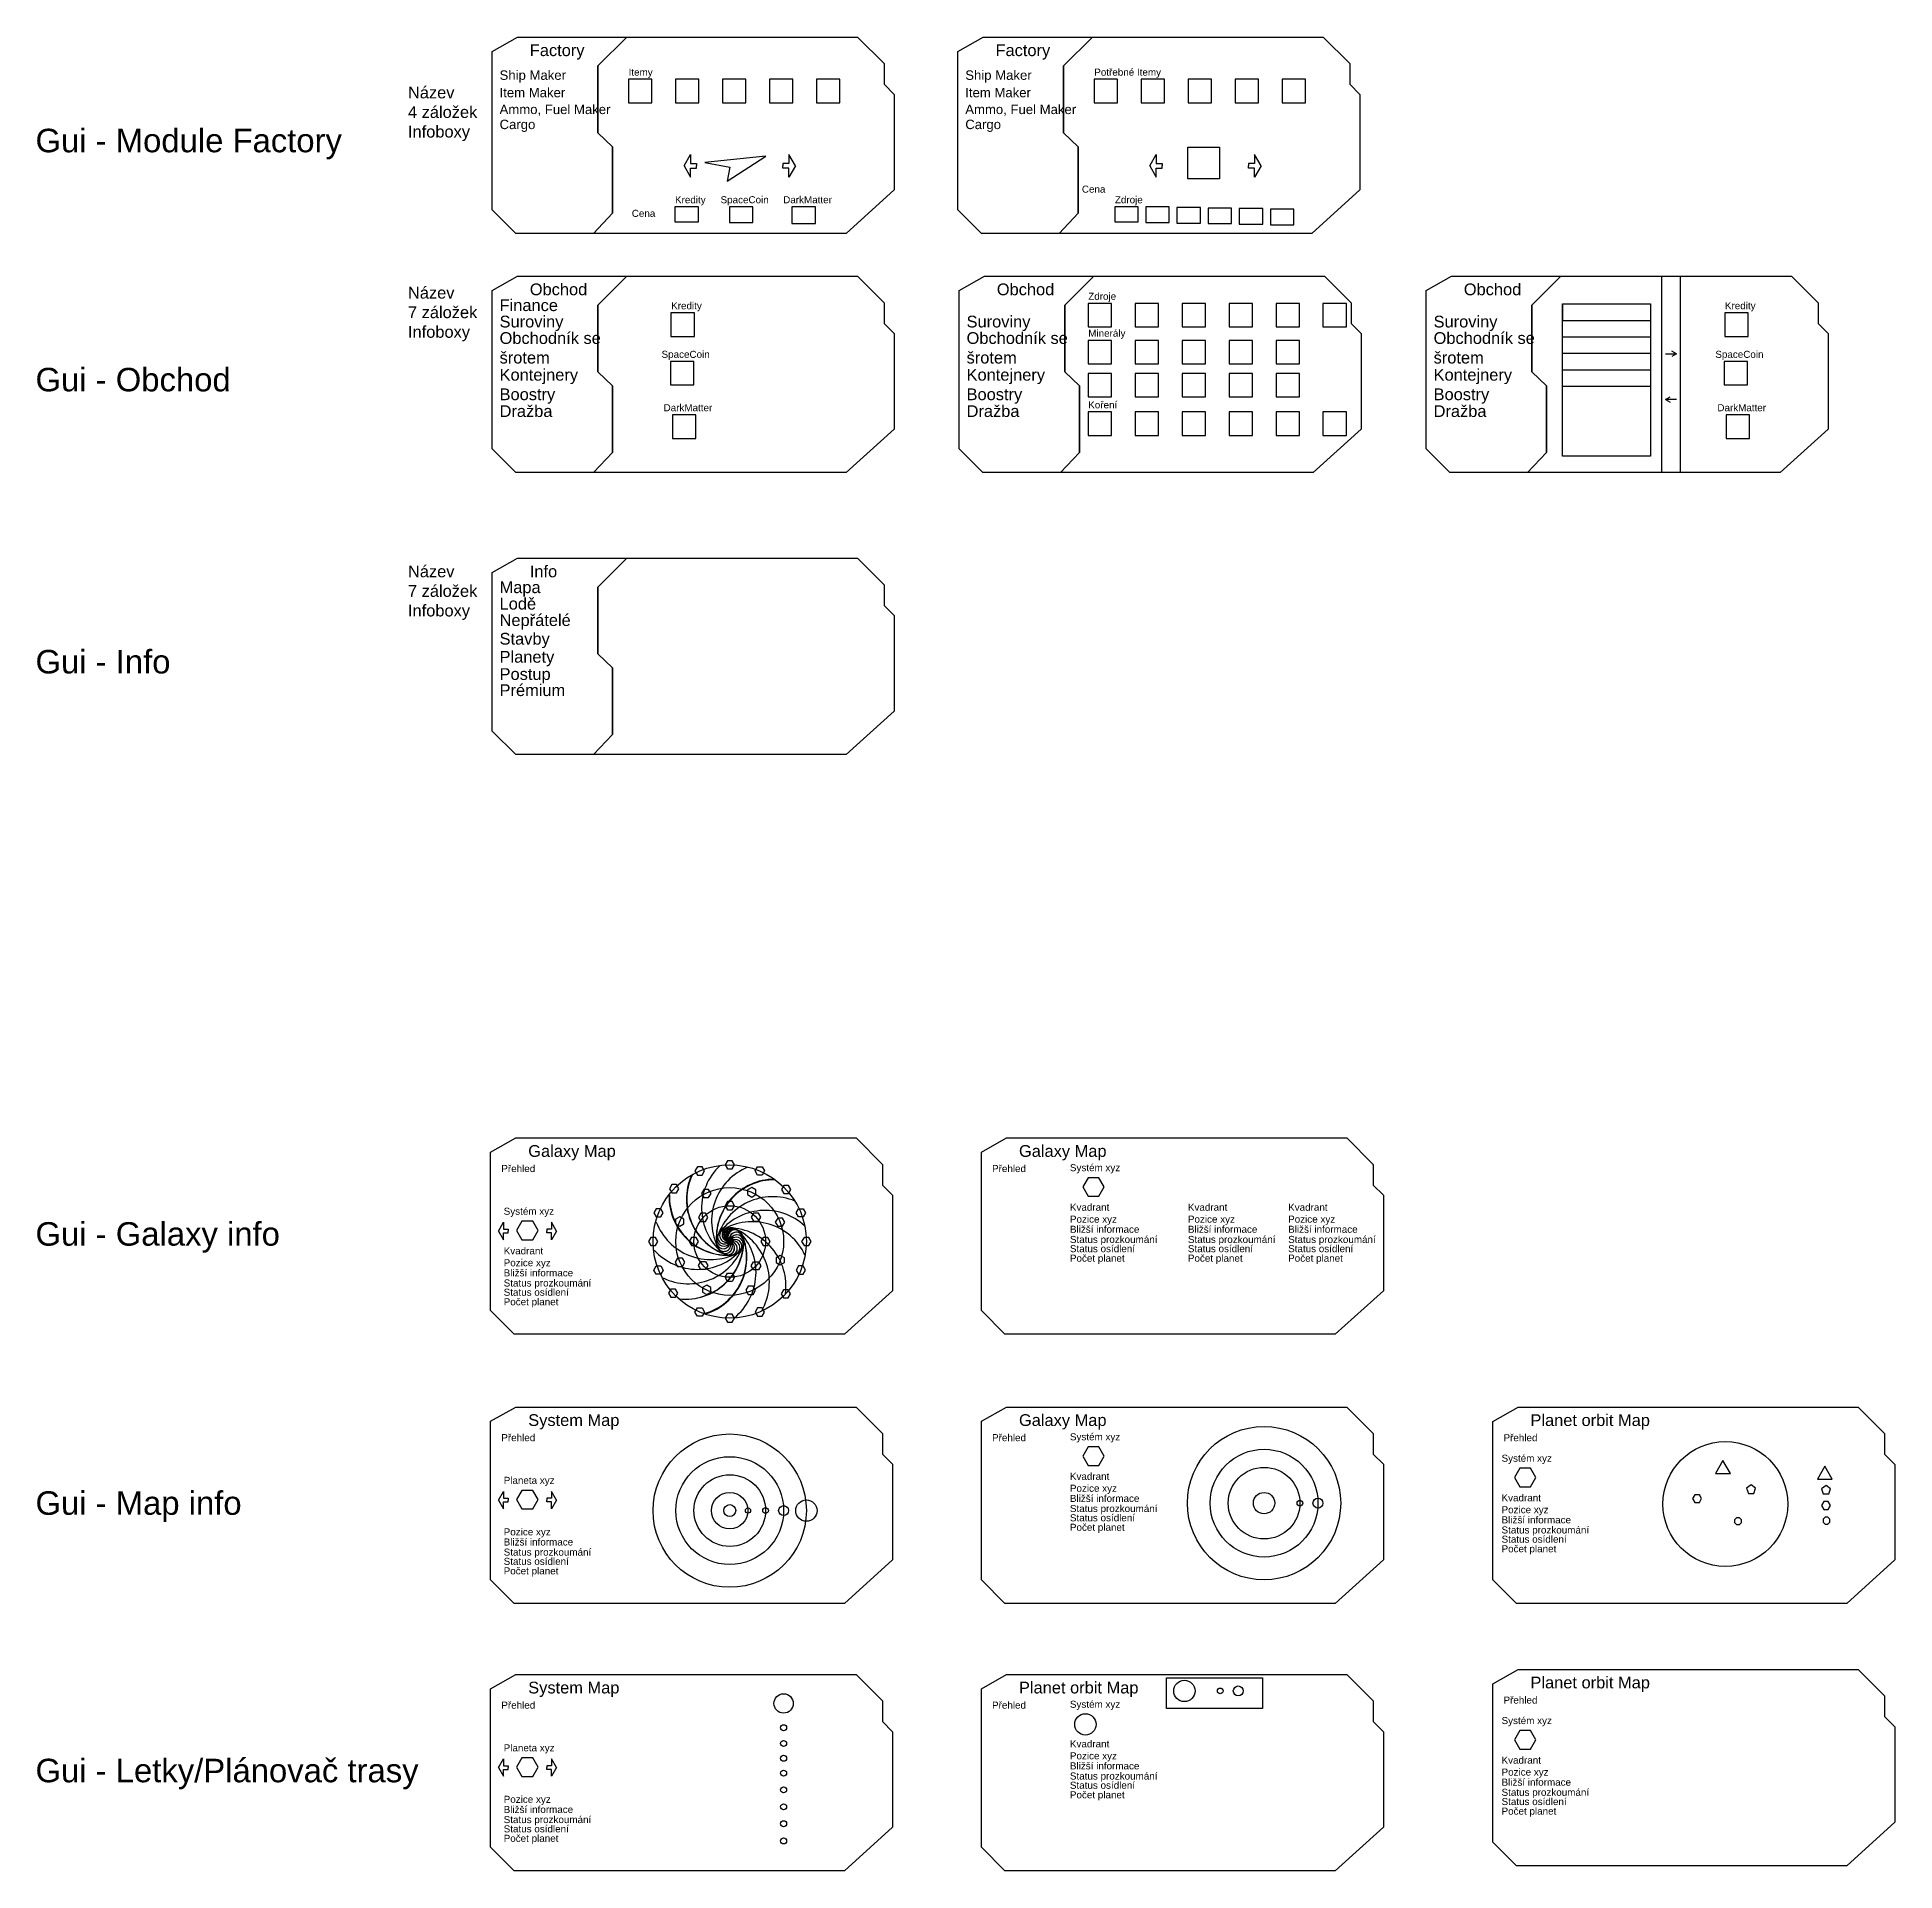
# Model space of a CAD drawing. Header units: millimetres. Extents: x 33057 to 249580, y -15894 to 47997.
# Drawn here: x 47941 to 55848, y -15894 to -8089 of the extents above; entities that cross this region are included whole.
import ezdxf

# ---------------------------------------------------------------- set-up
doc = ezdxf.new("R2010")
doc.units = ezdxf.units.MM
doc.layers.add('Obrys', color=253, linetype='Continuous', lineweight=30)
doc.layers.add('základní', color=4, linetype='Continuous')
doc.styles.get("Standard").update_dxf_attribs({"font": 'arial.ttf'})

msp = doc.modelspace()

# ---------------------------------------------------------------- linework, layer by layer
at = {"layer": 'základní', "lineweight": 30}
for p, q in [((50557.8, -8368.8), (50557.8, -8268.8)), ((52539.7, -8368.8), (52539.7, -8268.8)), ((50694.7, -8637.3), (50722.5, -8589.2)), ((50722.5, -8589.2), (50722.5, -8627.4)), ((51042.3, -8596.4), (50782.9, -8622.4)), ((50877.4, -8702.6), (51042.3, -8596.4)), ((51168.3, -8637.3), (51140.6, -8589.2)), ((51140.6, -8589.2), (51140.6, -8627.4)), ((52676.6, -8637.3), (52704.4, -8589.2)), ((52704.4, -8589.2), (52704.4, -8627.4)), ((53150.3, -8637.3), (53122.5, -8589.2)), ((53122.5, -8589.2), (53122.5, -8627.4)), ((50694.7, -8637.3), (50722.5, -8685.4)), ((50722.5, -8627.4), (50748.1, -8627.4)), ((50722.5, -8685.4), (50722.5, -8647.2)), ((50722.5, -8647.2), (50748.1, -8647.2)), ((50748.1, -8627.4), (50748.1, -8637.3)), ((50748.1, -8647.2), (50748.1, -8637.3)), ((50782.9, -8622.4), (50889.2, -8643.4)), ((50889.2, -8643.4), (50877.4, -8702.6)), ((51140.6, -8627.4), (51115, -8627.4)), ((51115, -8627.4), (51115, -8637.3)), ((51115, -8647.2), (51115, -8637.3)), ((51140.6, -8647.2), (51115, -8647.2)), ((51168.3, -8637.3), (51140.6, -8685.4)), ((51140.6, -8685.4), (51140.6, -8647.2)), ((52676.6, -8637.3), (52704.4, -8685.4)), ((52704.4, -8627.4), (52730, -8627.4)), ((52704.4, -8685.4), (52704.4, -8647.2)), ((52704.4, -8647.2), (52730, -8647.2)), ((52730, -8627.4), (52730, -8637.3)), ((52730, -8647.2), (52730, -8637.3)), ((53122.5, -8627.4), (53096.9, -8627.4)), ((53096.9, -8627.4), (53096.9, -8637.3)), ((53096.9, -8647.2), (53096.9, -8637.3)), ((53122.5, -8647.2), (53096.9, -8647.2)), ((53150.3, -8637.3), (53122.5, -8685.4)), ((53122.5, -8685.4), (53122.5, -8647.2)), ((54854.1, -9107.1), (54854.1, -9942.6)), ((54934.1, -9107.1), (54934.1, -9942.6)), ((52513.9, -9322.8), (52513.9, -9222.8)), ((54433.8, -9224.7), (54433.6, -9294.7)), ((50738.9, -9362.9), (50738.9, -9262.9)), ((52413.9, -9322.8), (52513.9, -9322.8)), ((54433.6, -9294.7), (54808.2, -9294.7)), ((55223.7, -9362.9), (55223.7, -9262.9)), ((52513.9, -9480.1), (52513.9, -9380.1)), ((54433.6, -9364.7), (54808.2, -9364.7)), ((52413.9, -9480.1), (52513.9, -9480.1)), ((54433.6, -9434.7), (54808.2, -9434.7)), ((54872.2, -9436.9), (54917.9, -9436.9)), ((54917.9, -9436.9), (54898.2, -9425.6)), ((54917.9, -9436.9), (54898.2, -9448.3)), ((52513.9, -9620.2), (52513.9, -9520.2)), ((54433.6, -9504.7), (54808.2, -9504.7)), ((54433.4, -9574.7), (54807.9, -9574.7)), ((54872.2, -9631.9), (54892, -9620.5)), ((54917.9, -9631.9), (54872.2, -9631.9)), ((54872.2, -9631.9), (54892, -9643.3)), ((52513.9, -9784.6), (52513.9, -9684.6)), ((52413.9, -9784.6), (52513.9, -9784.6)), ((49904.5, -13170.5), (49925.9, -13133.5)), ((49904.5, -13170.5), (49925.9, -13207.5)), ((49925.9, -13133.5), (49925.9, -13162.9)), ((49925.9, -13162.9), (49945.6, -13162.9)), ((49925.9, -13207.5), (49925.9, -13178.1)), ((49925.9, -13178.1), (49945.6, -13178.1)), ((49945.6, -13162.9), (49945.6, -13170.5)), ((49945.6, -13178.1), (49945.6, -13170.5)), ((50130.8, -13162.9), (50111.1, -13162.9)), ((50111.1, -13162.9), (50111.1, -13170.5)), ((50111.1, -13178.1), (50111.1, -13170.5)), ((50130.8, -13178.1), (50111.1, -13178.1)), ((50152.2, -13170.5), (50130.8, -13133.5)), ((50130.8, -13133.5), (50130.8, -13162.9)), ((50152.2, -13170.5), (50130.8, -13207.5)), ((50130.8, -13207.5), (50130.8, -13178.1)), ((49904.5, -14315.8), (49925.9, -14278.8)), ((49925.9, -14278.8), (49925.9, -14308.2)), ((49925.9, -14308.2), (49945.6, -14308.2)), ((49945.6, -14308.2), (49945.6, -14315.8)), ((50130.8, -14308.2), (50111.1, -14308.2)), ((50111.1, -14308.2), (50111.1, -14315.8)), ((50152.2, -14315.8), (50130.8, -14278.8)), ((50130.8, -14278.8), (50130.8, -14308.2)), ((49904.5, -14315.8), (49925.9, -14352.9)), ((49925.9, -14352.9), (49925.9, -14323.5)), ((49925.9, -14323.5), (49945.6, -14323.5)), ((49945.6, -14323.5), (49945.6, -14315.8)), ((50111.1, -14323.5), (50111.1, -14315.8)), ((50130.8, -14323.5), (50111.1, -14323.5)), ((50152.2, -14315.8), (50130.8, -14352.9)), ((50130.8, -14352.9), (50130.8, -14323.5)), ((49904.5, -15454.3), (49925.9, -15417.3)), ((49904.5, -15454.3), (49925.9, -15491.3)), ((49925.9, -15417.3), (49925.9, -15446.7)), ((49925.9, -15446.7), (49945.6, -15446.7)), ((49925.9, -15491.3), (49925.9, -15461.9)), ((49925.9, -15461.9), (49945.6, -15461.9)), ((49945.6, -15446.7), (49945.6, -15454.3)), ((49945.6, -15461.9), (49945.6, -15454.3)), ((50130.8, -15446.7), (50111.1, -15446.7)), ((50111.1, -15446.7), (50111.1, -15454.3)), ((50111.1, -15461.9), (50111.1, -15454.3)), ((50130.8, -15461.9), (50111.1, -15461.9)), ((50152.2, -15454.3), (50130.8, -15417.3)), ((50130.8, -15417.3), (50130.8, -15446.7)), ((50152.2, -15454.3), (50130.8, -15491.3)), ((50130.8, -15491.3), (50130.8, -15461.9))]:
    msp.add_line(p, q, dxfattribs=at)
for points in [[(50308.8, -8925), (49978.7, -8925), (49878.2, -8824.3), (49878.2, -8150.2), (49985.4, -8089.4), (50450.5, -8089.4), (50328.1, -8212.1), (50328.1, -8496.5), (50389.6, -8555.6), (50389.6, -8838.8)], [(50328.1, -8212.1), (50450.5, -8089.4), (51433.1, -8089.4), (51545.7, -8201.9), (51545.7, -8289.9), (51589, -8333.2), (51589, -8739.6), (51384.2, -8925), (50308.8, -8925), (50389.6, -8838.8), (50389.6, -8555.6), (50328.1, -8496.5)], [(52290.7, -8925), (51960.6, -8925), (51860.1, -8824.3), (51860.1, -8150.2), (51967.3, -8089.4), (52432.4, -8089.4), (52310, -8212.1), (52310, -8496.5), (52371.5, -8555.6), (52371.5, -8838.8)], [(52310, -8212.1), (52432.4, -8089.4), (53415, -8089.4), (53527.6, -8201.9), (53527.6, -8289.9), (53570.9, -8333.2), (53570.9, -8739.6), (53366.1, -8925), (52290.7, -8925), (52371.5, -8838.8), (52371.5, -8555.6), (52310, -8496.5)], [(50557.8, -8268.8), (50457.8, -8268.8), (50457.8, -8368.8), (50557.8, -8368.8)], [(50757.8, -8268.8), (50657.8, -8268.8), (50657.8, -8368.8), (50757.8, -8368.8)], [(50957.8, -8268.8), (50857.8, -8268.8), (50857.8, -8368.8), (50957.8, -8368.8)], [(51157.8, -8268.8), (51057.8, -8268.8), (51057.8, -8368.8), (51157.8, -8368.8)], [(51357.8, -8268.8), (51257.8, -8268.8), (51257.8, -8368.8), (51357.8, -8368.8)], [(52539.7, -8268.8), (52439.7, -8268.8), (52439.7, -8368.8), (52539.7, -8368.8)], [(52739.7, -8268.8), (52639.7, -8268.8), (52639.7, -8368.8), (52739.7, -8368.8)], [(52939.7, -8268.8), (52839.7, -8268.8), (52839.7, -8368.8), (52939.7, -8368.8)], [(53139.7, -8268.8), (53039.7, -8268.8), (53039.7, -8368.8), (53139.7, -8368.8)], [(53339.7, -8268.8), (53239.7, -8268.8), (53239.7, -8368.8), (53339.7, -8368.8)], [(52838.8, -8557.6), (52974, -8557.6), (52974, -8692.8), (52838.8, -8692.8)], [(50755.4, -8811.7), (50655.4, -8811.7), (50655.4, -8875.6), (50755.4, -8875.6)], [(50987.4, -8811.7), (50887.4, -8811.7), (50887.4, -8878.1), (50987.4, -8878.1)], [(51253.9, -8811.7), (51153.9, -8811.7), (51153.9, -8883.1), (51253.9, -8883.1)], [(52627.3, -8811.7), (52527.3, -8811.7), (52527.3, -8875.6), (52627.3, -8875.6)], [(52759.9, -8811.7), (52659.9, -8811.7), (52659.9, -8878.1), (52759.9, -8878.1)], [(52892.4, -8814.2), (52792.4, -8814.2), (52792.4, -8880.6), (52892.4, -8880.6)], [(53024.9, -8816.7), (52924.9, -8816.7), (52924.9, -8883.1), (53024.9, -8883.1)], [(53157.4, -8819.2), (53057.4, -8819.2), (53057.4, -8885.6), (53157.4, -8885.6)], [(53289.9, -8821.8), (53189.9, -8821.8), (53189.9, -8888.1), (53289.9, -8888.1)], [(50308.8, -9942.6), (49978.7, -9942.6), (49878.2, -9842), (49878.2, -9167.9), (49985.4, -9107.1), (50450.5, -9107.1), (50328.1, -9229.8), (50328.1, -9514.2), (50389.6, -9573.3), (50389.6, -9856.5)], [(50328.1, -9229.8), (50450.5, -9107.1), (51433.1, -9107.1), (51545.7, -9219.6), (51545.7, -9307.6), (51589, -9350.9), (51589, -9757.2), (51384.2, -9942.6), (50308.8, -9942.6), (50389.6, -9856.5), (50389.6, -9573.3), (50328.1, -9514.2)], [(52296.3, -9942.6), (51966.2, -9942.6), (51865.8, -9842), (51865.8, -9167.9), (51972.9, -9107.1), (52438, -9107.1), (52315.6, -9229.8), (52315.6, -9514.2), (52377.1, -9573.3), (52377.1, -9856.5)], [(52315.6, -9229.8), (52438, -9107.1), (53420.7, -9107.1), (53533.2, -9219.6), (53533.2, -9307.6), (53576.5, -9350.9), (53576.5, -9757.2), (53371.8, -9942.6), (52296.3, -9942.6), (52377.1, -9856.5), (52377.1, -9573.3), (52315.6, -9514.2)], [(54283.9, -9942.6), (53953.8, -9942.6), (53853.3, -9842), (53853.3, -9167.9), (53960.5, -9107.1), (54425.5, -9107.1), (54303.2, -9229.8), (54303.2, -9514.2), (54364.7, -9573.3), (54364.7, -9856.5)], [(54303.2, -9229.8), (54425.5, -9107.1), (55408.2, -9107.1), (55520.7, -9219.6), (55520.7, -9307.6), (55564.1, -9350.9), (55564.1, -9757.2), (55359.3, -9942.6), (54283.9, -9942.6), (54364.7, -9856.5), (54364.7, -9573.3), (54303.2, -9514.2)], [(52513.9, -9222.8), (52413.9, -9222.8), (52413.9, -9322.8), (52513.9, -9322.8)], [(52713.9, -9222.8), (52613.9, -9222.8), (52613.9, -9322.8), (52713.9, -9322.8)], [(52913.9, -9222.8), (52813.9, -9222.8), (52813.9, -9322.8), (52913.9, -9322.8)], [(53113.9, -9222.8), (53013.9, -9222.8), (53013.9, -9322.8), (53113.9, -9322.8)], [(53313.9, -9222.8), (53213.9, -9222.8), (53213.9, -9322.8), (53313.9, -9322.8)], [(53513.9, -9222.8), (53413.9, -9222.8), (53413.9, -9322.8), (53513.9, -9322.8)], [(54433.8, -9224.7), (54808.2, -9224.7), (54808.2, -9873.1), (54433.8, -9873.1)], [(50738.9, -9262.9), (50638.9, -9262.9), (50638.9, -9362.9), (50738.9, -9362.9)], [(55223.7, -9262.9), (55123.7, -9262.9), (55123.7, -9362.9), (55223.7, -9362.9)], [(52513.9, -9380.1), (52413.9, -9380.1), (52413.9, -9480.1), (52513.9, -9480.1)], [(52713.9, -9380.1), (52613.9, -9380.1), (52613.9, -9480.1), (52713.9, -9480.1)], [(52913.9, -9380.1), (52813.9, -9380.1), (52813.9, -9480.1), (52913.9, -9480.1)], [(53113.9, -9380.1), (53013.9, -9380.1), (53013.9, -9480.1), (53113.9, -9480.1)], [(53313.9, -9380.1), (53213.9, -9380.1), (53213.9, -9480.1), (53313.9, -9480.1)], [(50736.3, -9469.8), (50636.3, -9469.8), (50636.3, -9569.8), (50736.3, -9569.8)], [(55221, -9469.8), (55121, -9469.8), (55121, -9569.8), (55221, -9569.8)], [(52513.9, -9520.2), (52413.9, -9520.2), (52413.9, -9620.2), (52513.9, -9620.2)], [(52713.9, -9520.2), (52613.9, -9520.2), (52613.9, -9620.2), (52713.9, -9620.2)], [(52913.9, -9520.2), (52813.9, -9520.2), (52813.9, -9620.2), (52913.9, -9620.2)], [(53113.9, -9520.2), (53013.9, -9520.2), (53013.9, -9620.2), (53113.9, -9620.2)], [(53313.9, -9520.2), (53213.9, -9520.2), (53213.9, -9620.2), (53313.9, -9620.2)], [(50744.9, -9697), (50644.9, -9697), (50644.9, -9797), (50744.9, -9797)], [(52513.9, -9684.6), (52413.9, -9684.6), (52413.9, -9784.6), (52513.9, -9784.6)], [(52713.9, -9684.6), (52613.9, -9684.6), (52613.9, -9784.6), (52713.9, -9784.6)], [(52913.9, -9684.6), (52813.9, -9684.6), (52813.9, -9784.6), (52913.9, -9784.6)], [(53113.9, -9684.6), (53013.9, -9684.6), (53013.9, -9784.6), (53113.9, -9784.6)], [(53313.9, -9684.6), (53213.9, -9684.6), (53213.9, -9784.6), (53313.9, -9784.6)], [(53513.9, -9684.6), (53413.9, -9684.6), (53413.9, -9784.6), (53513.9, -9784.6)], [(55229.6, -9697), (55129.6, -9697), (55129.6, -9797), (55229.6, -9797)], [(50308.8, -11143.1), (49978.7, -11143.1), (49878.2, -11042.5), (49878.2, -10368.3), (49985.4, -10307.5), (50450.5, -10307.5), (50328.1, -10430.3), (50328.1, -10714.7), (50389.6, -10773.7), (50389.6, -11057)], [(50328.1, -10430.3), (50450.5, -10307.5), (51433.1, -10307.5), (51545.7, -10420.1), (51545.7, -10508), (51589, -10551.4), (51589, -10957.7), (51384.2, -11143.1), (50308.8, -11143.1), (50389.6, -11057), (50389.6, -10773.7), (50328.1, -10714.7)], [(50899.1, -12906.2), (50909.1, -12888.8), (50899.1, -12871.4), (50878.9, -12871.4), (50868.9, -12888.8), (50878.9, -12906.2)], [(50771.3, -12932.3), (50781.4, -12914.9), (50771.3, -12897.4), (50751.2, -12897.4), (50741.1, -12914.9), (50751.2, -12932.3)], [(51006.7, -12932.3), (50996.6, -12914.9), (51006.7, -12897.4), (51026.8, -12897.4), (51036.9, -12914.9), (51026.8, -12932.3)], [(52460.2, -13022.5), (52483, -12983), (52460.2, -12943.5), (52414.5, -12943.5), (52391.7, -12983), (52414.5, -13022.5)], [(50662.4, -13007.9), (50672.5, -12990.5), (50662.4, -12973.1), (50642.3, -12973.1), (50632.2, -12990.5), (50642.3, -13007.9)], [(50799.3, -13028.1), (50809.4, -13010.7), (50799.3, -12993.3), (50779.2, -12993.3), (50769.2, -13010.7), (50779.2, -13028.1)], [(51000.2, -13015.8), (51000.2, -12995.7), (50982.7, -12985.6), (50965.3, -12995.7), (50965.3, -13015.8), (50982.7, -13025.9)], [(51139, -13011.4), (51149.1, -12994), (51139, -12976.6), (51118.9, -12976.6), (51108.8, -12994), (51118.9, -13011.4)], [(50596.4, -13110.7), (50606.4, -13093.3), (50596.4, -13075.9), (50576.3, -13075.9), (50566.2, -13093.3), (50576.3, -13110.7)], [(50693.5, -13139.8), (50693.5, -13119.7), (50676.1, -13109.7), (50658.7, -13119.7), (50658.7, -13139.8), (50676.1, -13149.9)], [(50796.3, -13112.6), (50786.2, -13095.2), (50766.1, -13095.2), (50756, -13112.6), (50766.1, -13130), (50786.2, -13130)], [(50909.1, -13062.7), (50899.1, -13045.2), (50878.9, -13045.2), (50868.9, -13062.7), (50878.9, -13080.1), (50899.1, -13080.1)], [(51021, -13111.5), (51010.9, -13094.1), (50990.8, -13094.1), (50980.7, -13111.5), (50990.8, -13128.9), (51010.9, -13128.9)], [(51113.2, -13150.4), (51123.3, -13132.9), (51113.2, -13115.5), (51093.1, -13115.5), (51083, -13132.9), (51093.1, -13150.4)], [(51181.6, -13110.7), (51171.6, -13093.3), (51181.6, -13075.9), (51201.7, -13075.9), (51211.8, -13093.3), (51201.7, -13110.7)], [(50050.5, -13208), (50073.3, -13168.5), (50050.5, -13128.9), (50004.8, -13128.9), (49982, -13168.5), (50004.8, -13208)], [(50572.8, -13232.5), (50582.9, -13215.1), (50572.8, -13197.6), (50552.7, -13197.6), (50542.6, -13215.1), (50552.7, -13232.5)], [(50756.7, -13215.1), (50746.7, -13197.6), (50726.5, -13197.6), (50716.5, -13215.1), (50726.5, -13232.5), (50746.7, -13232.5)], [(51061.5, -13215.1), (51051.5, -13197.6), (51031.3, -13197.6), (51021.3, -13215.1), (51031.3, -13232.5), (51051.5, -13232.5)], [(51225.3, -13232.5), (51235.4, -13215.1), (51225.3, -13197.6), (51205.2, -13197.6), (51195.1, -13215.1), (51205.2, -13232.5)], [(51121.7, -13304.3), (51121.7, -13284.2), (51104.3, -13274.1), (51086.8, -13284.2), (51086.8, -13304.3), (51104.3, -13314.4)], [(50596.4, -13319.4), (50606.4, -13336.8), (50596.4, -13354.2), (50576.3, -13354.2), (50566.2, -13336.8), (50576.3, -13319.4)], [(50687.5, -13320.9), (50697.5, -13303.5), (50687.5, -13286.1), (50667.3, -13286.1), (50657.3, -13303.5), (50667.3, -13320.9)], [(50796.3, -13317.5), (50786.2, -13335), (50766.1, -13335), (50756, -13317.5), (50766.1, -13300.1), (50786.2, -13300.1)], [(50909.1, -13367.5), (50899.1, -13384.9), (50878.9, -13384.9), (50868.9, -13367.5), (50878.9, -13350), (50899.1, -13350)], [(51021, -13318.6), (51010.9, -13336), (50990.8, -13336), (50980.7, -13318.6), (50990.8, -13301.2), (51010.9, -13301.2)], [(51181.6, -13319.4), (51171.6, -13336.8), (51181.6, -13354.2), (51201.7, -13354.2), (51211.8, -13336.8), (51201.7, -13319.4)], [(50658.1, -13452.5), (50668.2, -13435), (50658.1, -13417.6), (50638, -13417.6), (50627.9, -13435), (50638, -13452.5)], [(50808.4, -13430.7), (50808.4, -13410.5), (50790.9, -13400.5), (50773.5, -13410.5), (50773.5, -13430.7), (50790.9, -13440.7)], [(50988.2, -13440), (50998.2, -13422.5), (50988.2, -13405.1), (50968, -13405.1), (50958, -13422.5), (50968, -13440)], [(51137.5, -13455.2), (51147.5, -13437.8), (51137.5, -13420.4), (51117.3, -13420.4), (51107.3, -13437.8), (51117.3, -13455.2)], [(50771.3, -13497.8), (50781.4, -13515.3), (50771.3, -13532.7), (50751.2, -13532.7), (50741.1, -13515.3), (50751.2, -13497.8)], [(51006.7, -13497.8), (50996.6, -13515.3), (51006.7, -13532.7), (51026.8, -13532.7), (51036.9, -13515.3), (51026.8, -13497.8)], [(50899.1, -13558.7), (50909.1, -13541.3), (50899.1, -13523.9), (50878.9, -13523.9), (50868.9, -13541.3), (50878.9, -13558.7)], [(52460.2, -14167.9), (52483, -14128.3), (52460.2, -14088.8), (52414.5, -14088.8), (52391.7, -14128.3), (52414.5, -14167.9)], [(54297.3, -14259.1), (54320.1, -14219.6), (54297.3, -14180), (54251.6, -14180), (54228.8, -14219.6), (54251.6, -14259.1)], [(50050.5, -14353.3), (50073.3, -14313.8), (50050.5, -14274.3), (50004.8, -14274.3), (49982, -14313.8), (50004.8, -14353.3)], [(54297.3, -15375.7), (54320.1, -15336.2), (54297.3, -15296.6), (54251.6, -15296.6), (54228.8, -15336.2), (54251.6, -15375.7)], [(50050.5, -15491.8), (50073.3, -15452.3), (50050.5, -15412.7), (50004.8, -15412.7), (49982, -15452.3), (50004.8, -15491.8)]]:
    msp.add_lwpolyline(points, close=True, dxfattribs=at)
at = {"layer": 'základní', "color": 52, "lineweight": 30, "true_color": 0xc8c92d}
for points in [[(49871.5, -12835.1), (49978.7, -12774.3), (51426.4, -12774.3), (51539, -12886.8), (51539, -12974.8), (51582.3, -13018.1), (51582.3, -13424.5), (51377.5, -13609.9), (49972, -13609.9), (49871.5, -13509.2)], [(51960, -12835.1), (52067.2, -12774.3), (53514.9, -12774.3), (53627.5, -12886.8), (53627.5, -12974.8), (53670.8, -13018.1), (53670.8, -13424.5), (53466, -13609.9), (52060.5, -13609.9), (51960, -13509.2)], [(49871.5, -13980.4), (49978.7, -13919.6), (51426.4, -13919.6), (51539, -14032.2), (51539, -14120.2), (51582.3, -14163.5), (51582.3, -14569.8), (51377.5, -14755.2), (49972, -14755.2), (49871.5, -14654.6)], [(51960, -13980.4), (52067.2, -13919.6), (53514.9, -13919.6), (53627.5, -14032.2), (53627.5, -14120.2), (53670.8, -14163.5), (53670.8, -14569.8), (53466, -14755.2), (52060.5, -14755.2), (51960, -14654.6)], [(54136.9, -13980.6), (54244, -13919.8), (55691.8, -13919.8), (55804.3, -14032.4), (55804.3, -14120.4), (55847.6, -14163.7), (55847.6, -14570), (55642.9, -14755.4), (54237.3, -14755.4), (54136.9, -14654.8)], [(49871.5, -15118.9), (49978.7, -15058.1), (51426.4, -15058.1), (51539, -15170.6), (51539, -15258.6), (51582.3, -15301.9), (51582.3, -15708.3), (51377.5, -15893.7), (49972, -15893.7), (49871.5, -15793)], [(51960, -15118.9), (52067.2, -15058.1), (53514.9, -15058.1), (53627.5, -15170.6), (53627.5, -15258.6), (53670.8, -15301.9), (53670.8, -15708.3), (53466, -15893.7), (52060.5, -15893.7), (51960, -15793)], [(54136.9, -15097.2), (54244, -15036.4), (55691.8, -15036.4), (55804.3, -15149), (55804.3, -15237), (55847.6, -15280.3), (55847.6, -15686.6), (55642.9, -15872), (54237.3, -15872), (54136.9, -15771.4)]]:
    msp.add_lwpolyline(points, close=True, dxfattribs=at)
at = {"layer": 'základní', "color": 7, "lineweight": 30, "true_color": 0xffffff}
for points in [[(55147.9, -14202.2), (55116.2, -14147.3), (55084.6, -14202.2)], [(55581.3, -14226.1), (55549.6, -14171.3), (55518, -14226.1)], [(55015.8, -14326.3), (55025.4, -14309.6), (55015.8, -14293), (54996.6, -14293), (54987, -14309.6), (54996.6, -14326.3)], [(55235.9, -14251.4), (55216.9, -14265.1), (55224.2, -14287.5), (55247.6, -14287.5), (55254.9, -14265.1)], [(55554.9, -14253.6), (55535.9, -14267.4), (55543.2, -14289.7), (55566.6, -14289.7), (55573.9, -14267.4)], [(55564.2, -14355.3), (55573.8, -14338.7), (55564.2, -14322), (55545, -14322), (55535.4, -14338.7), (55545, -14355.3)], [(55571.4, -14409.4), (55571.4, -14397.4), (55562.9, -14389), (55550.9, -14389), (55542.5, -14397.4), (55542.5, -14409.4), (55551, -14417.8), (55562.9, -14417.8)], [(55194.3, -14411.7), (55194.3, -14399.7), (55185.8, -14391.3), (55173.9, -14391.3), (55165.4, -14399.8), (55165.4, -14411.7), (55173.9, -14420.2), (55185.8, -14420.2)], [(52747.6, -15072.6), (53155.9, -15072.6), (53155.9, -15202.6), (52747.6, -15202.6)]]:
    msp.add_lwpolyline(points, close=True, dxfattribs=at)
at = {"layer": 'základní', "lineweight": 30}
for centre, radius in [((50889, -13215.1), 326.2), ((50889, -13215.1), 229.4), ((50889, -13215.1), 152.4), ((50889, -14360.4), 326.2), ((53163.1, -14328.7), 326.2), ((50889, -14360.4), 229.4), ((53163.1, -14328.7), 229.4), ((50889, -14360.4), 152.4), ((53163.1, -14328.7), 152.4)]:
    msp.add_circle(centre, radius, dxfattribs=at)
at = {"layer": 'základní', "color": 251, "lineweight": 30, "true_color": 0x636466}
msp.add_circle((50890.8, -13215.1), 58.3, dxfattribs=at)
msp.add_circle((50890.8, -13215.1), 58.3, dxfattribs=at)
at = {"layer": 'základní', "color": 7, "lineweight": 30, "true_color": 0xffffff}
for centre, radius in [((55126.4, -14332.6), 265.6), ((50889, -14360.4), 77.7), ((53392.5, -14328.7), 21.2), ((50966.7, -14360.4), 11.1), ((51041.4, -14360.4), 12.2), ((51118.4, -14360.4), 21.2), ((53315.5, -14328.7), 12.2), ((51118.3, -15181.2), 41.1), ((52976.4, -15128), 12.2), ((53053.3, -15128), 21.2), ((51118.3, -15284.4), 12.8), ((51118.3, -15351.6), 12.8), ((51118.3, -15414.7), 12.8), ((51118.3, -15477.8), 12.8), ((51118.3, -15549), 12.8), ((51118.3, -15621.2), 12.8), ((51118.3, -15693.3), 12.8), ((51118.3, -15766.5), 12.8)]:
    msp.add_circle(centre, radius, dxfattribs=at)
at = {"layer": 'základní', "color": 114, "lineweight": 30, "true_color": 0x139b48}
for centre in [(53163.1, -14328.7), (51215.2, -14360.4), (52823.9, -15128), (52402.8, -15270.5)]:
    msp.add_circle(centre, 45.5, dxfattribs=at)
at = {"layer": 'základní', "color": 41, "lineweight": 30, "true_color": 0xf4ee51}
msp.add_circle((50889, -14360.4), 25.6, dxfattribs=at)
at = {"layer": 'základní', "color": 7, "lineweight": 30, "true_color": 0xffffff}
for centre, radius, start, end in [((50952.7, -13035.5), 248.2, 156.20319, 251.66606), ((50954.7, -13036.2), 248.2, 155.55865, 251.02152), ((51017.2, -13073.2), 248.2, 133.52602, 228.98889), ((51060, -13128.6), 248.2, 112.28463, 207.7475), ((51080.1, -13198.4), 248.2, 90.252, 185.71487), ((51080.2, -13200.5), 248.2, 89.60475, 185.06762), ((50878.7, -13025.5), 248.2, 178.88306, 274.34593), ((50880.8, -13025.4), 248.2, 178.23582, 273.69869), ((51071.9, -13272.6), 248.2, 67.57212, 163.03499), ((51039.6, -13331.1), 248.2, 47.38667, 142.84954), ((50808.4, -13043.9), 248.2, 200.9157, 296.37857), ((50712.4, -13283.8), 248.2, 286.4078, 21.87066), ((50713.7, -13283.8), 248.2, 286.4078, 21.87066), ((50713.2, -13285.8), 248.2, 287.05504, 22.51791), ((50863.1, -13205.8), 29.2, 168.87255, 341.5483), ((50866.7, -13196.4), 29.2, 148.6871, 321.36285), ((50875.2, -13189.2), 29.2, 126.65447, 299.33022), ((50885.4, -13185.8), 29.2, 105.41309, 278.08883), ((50984.9, -13378.9), 248.2, 25.35404, 120.81691), ((50891.3, -13185.9), 29.2, 93.66213, 266.33787), ((50896.6, -13186.3), 29.2, 83.38045, 256.0562), ((50896.9, -13186.4), 29.2, 82.73321, 255.40896), ((50902.1, -13188.8), 29.2, 71.62949, 244.30524), ((50907, -13191.2), 29.2, 60.70057, 233.37632), ((50910.8, -13195.1), 29.2, 50.38811, 223.06386), ((50916.7, -13204.6), 29.2, 28.35548, 201.03122), ((50916.8, -13204.9), 29.2, 27.70823, 200.38398), ((50918.2, -13204.9), 29.2, 27.70823, 200.38398), ((50880.1, -13404.8), 248.2, 352.36169, 87.82456), ((50918.7, -13215.9), 29.2, 5.6756, 178.35135), ((50920, -13215.9), 29.2, 5.6756, 178.35135), ((50917.9, -13225.9), 29.2, 345.49015, 158.1659), ((50752.6, -13346.7), 248.2, 309.08767, 44.55054), ((50809.6, -13387.4), 248.2, 330.32906, 65.79193), ((50752, -13085.4), 248.2, 222.15708, 317.61995), ((50713.5, -13146.9), 248.2, 244.18971, 339.65258), ((50699.5, -13212.3), 248.2, 264.37516, 359.83803), ((50700.9, -13212.3), 248.2, 264.37516, 359.83803), ((50861.7, -13216.9), 29.2, 190.90518, 3.58093), ((50861.7, -13217.2), 29.2, 191.55243, 4.22818), ((50864.7, -13228), 29.2, 213.58506, 26.26081), ((50871.1, -13236.6), 29.2, 234.82645, 47.5022), ((50880.6, -13242.4), 29.2, 256.85908, 69.53483), ((50880.9, -13242.5), 29.2, 257.50362, 70.17937), ((50911.9, -13235.3), 29.2, 323.45752, 136.13326), ((50903.1, -13241.5), 29.2, 302.21613, 114.89188), ((50892.3, -13244.2), 29.2, 280.1835, 92.85925), ((50892, -13244.2), 29.2, 279.53625, 92.212)]:
    msp.add_arc(centre, radius, start, end, dxfattribs=at)

# ---------------------------------------------------------------- texts
at = {"layer": 'Obrys', "attachment_point": 1}
for s, width, heights, insert, char_height in [('Factory', 273.839, [86], (50038.1, -8120), 50), ('Factory', 273.839, [86], (52020.1, -8120), 50), ('Potřebné Itemy', 573.253, [95.2], (52440.5, -8223.4), 30), ('Název\\P4 záložek^JInfoboxy', 334.202, [812.9], (49519.6, -8299.8), 50), ('Itemy', 573.253, [95.2], (50458.6, -8223.4), 30), ('Ammo, Fuel Maker', 496.129, [99.2], (49909.5, -8376.8), 40), ('Item Maker', 394.133, [86], (49909.5, -8305.3), 40), ('Ammo, Fuel Maker', 496.129, [99.2], (51891.4, -8376.8), 40), ('Gui - Module Factory', 1557.371, [347.9], (47934.4, -8479.3), 100), ('Kredity', 573.253, [95.2], (50656.2, -8766.3), 30), ('SpaceCoin', 573.253, [95.2], (50850, -8766.3), 30), ('DarkMatter', 573.253, [95.2], (51116.6, -8766.3), 30), ('Cena', 273.839, [86], (52387.7, -8721.2), 30), ('Zdroje', 573.253, [95.2], (52528.2, -8766.3), 30), ('Cena', 273.839, [86], (50472.1, -8824.2), 30), ('Název\\P7 záložek^JInfoboxy', 334.202, [812.9], (49519.6, -9152), 50), ('Obchod', 273.839, [86], (50038.1, -9137.7), 50), ('Obchod', 273.839, [86], (52025.7, -9137.7), 50), ('Obchod', 273.839, [86], (54013.2, -9137.7), 50), ('Kredity', 573.253, [95.2], (50639.8, -9217.4), 30), ('Zdroje', 573.253, [95.2], (52414.8, -9177.3), 30), ('Kredity', 573.253, [95.2], (55124.5, -9217.4), 30), ('Suroviny', 273.839, [86], (49909.5, -9275), 50), ('Suroviny', 273.839, [86], (53884.6, -9275), 50), ('Obchodník se šrotem', 492.352, [174], (49909.5, -9345), 50), ('Obchodník se šrotem', 492.352, [174], (51897, -9345), 50), ('Minerály', 573.253, [95.2], (52414.8, -9334.6), 30), ('SpaceCoin', 573.253, [95.2], (50598.9, -9424.3), 30), ('SpaceCoin', 573.253, [95.2], (55083.7, -9424.3), 30), ('Gui - Obchod', 1557.371, [347.9], (47934.4, -9496.9), 100), ('Kontejnery', 327.58, [86], (49909.5, -9501.2), 50), ('Kontejnery', 327.58, [86], (51897, -9501.2), 50), ('Kontejnery', 327.58, [86], (53884.6, -9501.2), 50), ('Boostry', 394.133, [86], (49909.5, -9584.4), 50), ('Boostry', 394.133, [86], (51897, -9584.4), 50), ('Koření', 573.253, [95.2], (52414.8, -9639.2), 30), ('Boostry', 394.133, [86], (53884.6, -9584.4), 50), ('Dražba', 496.129, [99.2], (49909.5, -9655.9), 50), ('DarkMatter', 573.253, [95.2], (50607.5, -9651.5), 30), ('Dražba', 496.129, [99.2], (51897, -9655.9), 50), ('Dražba', 496.129, [99.2], (53884.6, -9655.9), 50), ('DarkMatter', 573.253, [95.2], (55092.3, -9651.5), 30), ('Název\\P7 záložek^JInfoboxy', 334.202, [812.9], (49519.6, -10338.1), 50), ('Info', 273.839, [86], (50038.1, -10338.1), 50), ('Lodě', 273.839, [86], (49909.5, -10475.5), 50), ('Nepřátelé', 492.352, [174], (49909.5, -10545.5), 50), ('Stavby', 327.58, [86], (49909.5, -10624.7), 50), ('Gui - Info', 1557.371, [347.9], (47934.4, -10697.4), 100), ('Planety', 394.133, [86], (49909.5, -10701.7), 50), ('Postup', 496.129, [99.2], (49909.5, -10775), 50), ('Prémium', 496.129, [99.2], (49909.5, -10843.7), 50), ('Galaxy Map', 389.251, [77.6], (50031.4, -12804.9), 50), ('Galaxy Map', 389.251, [77.6], (52120, -12804.9), 50), ('Systém xyz', 294.185, [64.3], (52336.8, -12885.9), 30), ('Přehled', 198.661, [50.7], (49916.9, -12889.7), 30), ('Přehled', 198.661, [50.7], (52005.4, -12889.7), 30), ('Systém xyz', 294.185, [64.3], (49927, -13071.4), 30), ('Kvadrant', 294.185, [64.3], (52336.8, -13054.4), 30), ('Pozice xyz', 294.185, [64.3], (52336.8, -13105.1), 30), ('Kvadrant', 294.185, [64.3], (52838.9, -13054.4), 30), ('Pozice xyz', 294.185, [64.3], (52838.9, -13105.1), 30), ('Kvadrant', 294.185, [64.3], (53265.6, -13054.4), 30), ('Pozice xyz', 294.185, [64.3], (53265.6, -13105.1), 30), ('Gui - Galaxy info', 1557.371, [347.9], (47934.4, -13132.9), 100), ('Status prozkoumání', 424.368, [83.7], (52336.8, -13191.3), 30), ('Bližší informace', 294.185, [64.3], (52336.8, -13148.2), 30), ('Status prozkoumání', 424.368, [83.7], (52838.9, -13191.3), 30), ('Bližší informace', 294.185, [64.3], (52838.9, -13148.2), 30), ('Status prozkoumání', 424.368, [83.7], (53265.6, -13191.3), 30), ('Bližší informace', 294.185, [64.3], (53265.6, -13148.2), 30), ('Kvadrant', 294.185, [64.3], (49927, -13239.8), 30), ('Status osídlení', 424.368, [83.7], (52336.8, -13230.6), 30), ('Počet planet', 424.368, [83.7], (52336.8, -13271.2), 30), ('Status osídlení', 424.368, [83.7], (52838.9, -13230.6), 30), ('Počet planet', 424.368, [83.7], (52838.9, -13271.2), 30), ('Status osídlení', 424.368, [83.7], (53265.6, -13230.6), 30), ('Počet planet', 424.368, [83.7], (53265.6, -13271.2), 30), ('Pozice xyz', 294.185, [64.3], (49927, -13290.5), 30), ('Bližší informace', 294.185, [64.3], (49927, -13333.6), 30), ('Status prozkoumání', 424.368, [83.7], (49927, -13376.7), 30), ('Status osídlení', 424.368, [83.7], (49927, -13416.1), 30), ('Počet planet', 424.368, [83.7], (49927, -13456.7), 30), ('System Map', 389.251, [77.6], (50031.4, -13950.2), 50), ('Galaxy Map', 389.251, [77.6], (52120, -13950.2), 50), ('Planet orbit Map', 667.432, [94.7], (54296.8, -13950.4), 50), ('Přehled', 198.661, [50.7], (49916.9, -14035), 30), ('Přehled', 198.661, [50.7], (52005.4, -14035), 30), ('Systém xyz', 294.185, [64.3], (52336.8, -14031.3), 30), ('Přehled', 198.661, [50.7], (54182.2, -14035.2), 30), ('Systém xyz', 294.185, [64.3], (54173.8, -14122.5), 30), ('Planeta xyz', 294.185, [64.3], (49927, -14216.7), 30), ('Kvadrant', 294.185, [64.3], (52336.8, -14199.7), 30), ('Gui - Map info', 1557.371, [347.9], (47934.4, -14278.3), 100), ('Pozice xyz', 294.185, [64.3], (52336.8, -14250.4), 30), ('Bližší informace', 294.185, [64.3], (52336.8, -14293.5), 30), ('Kvadrant', 294.185, [64.3], (54173.8, -14290.9), 30), ('Status prozkoumání', 424.368, [83.7], (52336.8, -14336.6), 30), ('Status osídlení', 424.368, [83.7], (52336.8, -14376), 30), ('Pozice xyz', 294.185, [64.3], (54173.8, -14341.6), 30), ('Bližší informace', 294.185, [64.3], (54173.8, -14384.7), 30), ('Pozice xyz', 294.185, [64.3], (49927, -14435.9), 30), ('Počet planet', 424.368, [83.7], (52336.8, -14416.5), 30), ('Status prozkoumání', 424.368, [83.7], (54173.8, -14427.8), 30), ('Status osídlení', 424.368, [83.7], (54173.8, -14467.2), 30), ('Status prozkoumání', 424.368, [83.7], (49927, -14522.1), 30), ('Bližší informace', 294.185, [64.3], (49927, -14479), 30), ('Počet planet', 424.368, [83.7], (54173.8, -14507.8), 30), ('Status osídlení', 424.368, [83.7], (49927, -14561.4), 30), ('Počet planet', 424.368, [83.7], (49927, -14602), 30), ('System Map', 389.251, [77.6], (50031.4, -15088.7), 50), ('Planet orbit Map', 667.432, [94.7], (52120, -15088.7), 50), ('Planet orbit Map', 667.432, [94.7], (54296.8, -15067), 50), ('Přehled', 198.661, [50.7], (49916.9, -15173.4), 30), ('Přehled', 198.661, [50.7], (52005.4, -15173.4), 30), ('Systém xyz', 294.185, [64.3], (52336.8, -15169.7), 30), ('Přehled', 198.661, [50.7], (54182.2, -15151.8), 30), ('Systém xyz', 294.185, [64.3], (54173.8, -15239.1), 30), ('Kvadrant', 294.185, [64.3], (52336.8, -15338.2), 30), ('Gui - Letky/Plánovač trasy', 1998.263, [304.9], (47934.4, -15416.7), 100), ('Planeta xyz', 294.185, [64.3], (49927, -15355.2), 30), ('Pozice xyz', 294.185, [64.3], (52336.8, -15388.9), 30), ('Kvadrant', 294.185, [64.3], (54173.8, -15407.5), 30), ('Status prozkoumání', 424.368, [83.7], (52336.8, -15475.1), 30), ('Bližší informace', 294.185, [64.3], (52336.8, -15432), 30), ('Pozice xyz', 294.185, [64.3], (54173.8, -15458.2), 30), ('Pozice xyz', 294.185, [64.3], (49927, -15574.3), 30), ('Status osídlení', 424.368, [83.7], (52336.8, -15514.4), 30), ('Počet planet', 424.368, [83.7], (52336.8, -15555), 30), ('Status prozkoumání', 424.368, [83.7], (54173.8, -15544.4), 30), ('Bližší informace', 294.185, [64.3], (54173.8, -15501.3), 30), ('Bližší informace', 294.185, [64.3], (49927, -15617.4), 30), ('Status osídlení', 424.368, [83.7], (54173.8, -15583.8), 30), ('Počet planet', 424.368, [83.7], (54173.8, -15624.4), 30), ('Status prozkoumání', 424.368, [83.7], (49927, -15660.5), 30), ('Status osídlení', 424.368, [83.7], (49927, -15699.9), 30), ('Počet planet', 424.368, [83.7], (49927, -15740.4), 30)]:
    msp.add_mtext_dynamic_manual_height_columns(s, width=width, gutter_width=12.5, heights=heights, dxfattribs=dict(at, insert=insert, char_height=char_height))
at = {"layer": 'Obrys', "color": 85, "true_color": 0x58ba48, "insert": (49909.5, -8231), "char_height": 40, "attachment_point": 1}
msp.add_mtext_dynamic_manual_height_columns('Ship Maker', width=521.167, gutter_width=12.5, heights=[109.7], dxfattribs=at)
at = {"layer": 'Obrys', "color": 8, "insert": (51891.4, -8231), "char_height": 40, "attachment_point": 1}
msp.add_mtext_dynamic_manual_height_columns('Ship Maker', width=521.167, gutter_width=12.5, heights=[109.7], dxfattribs=at)
at = {"layer": 'Obrys', "color": 116, "true_color": 0x136734, "insert": (51891.4, -8305.3), "char_height": 40, "attachment_point": 1}
msp.add_mtext_dynamic_manual_height_columns('Item Maker', width=394.133, gutter_width=12.5, heights=[86], dxfattribs=at)
at = {"layer": 'Obrys', "color": 8, "lineweight": 53, "char_height": 40, "attachment_point": 1}
for insert in [(49909.5, -8440.7), (51891.4, -8440.7)]:
    msp.add_mtext_dynamic_manual_height_columns('Cargo', width=273.839, gutter_width=12.5, heights=[86], dxfattribs=dict(at, insert=insert))
at = {"layer": 'Obrys', "color": 114, "true_color": 0x139b48, "char_height": 50, "attachment_point": 1}
for s, width, heights, insert in [('Finance', 273.839, [86], (49909.5, -9205.2)), ('Suroviny', 273.839, [86], (51897, -9275)), ('Obchodník se šrotem', 492.352, [174], (53884.6, -9345)), ('Mapa', 604.495, [124.5], (49909.5, -10405.6))]:
    msp.add_mtext_dynamic_manual_height_columns(s, width=width, gutter_width=12.5, heights=heights, dxfattribs=dict(at, insert=insert))

doc.saveas('drawing.dxf')
